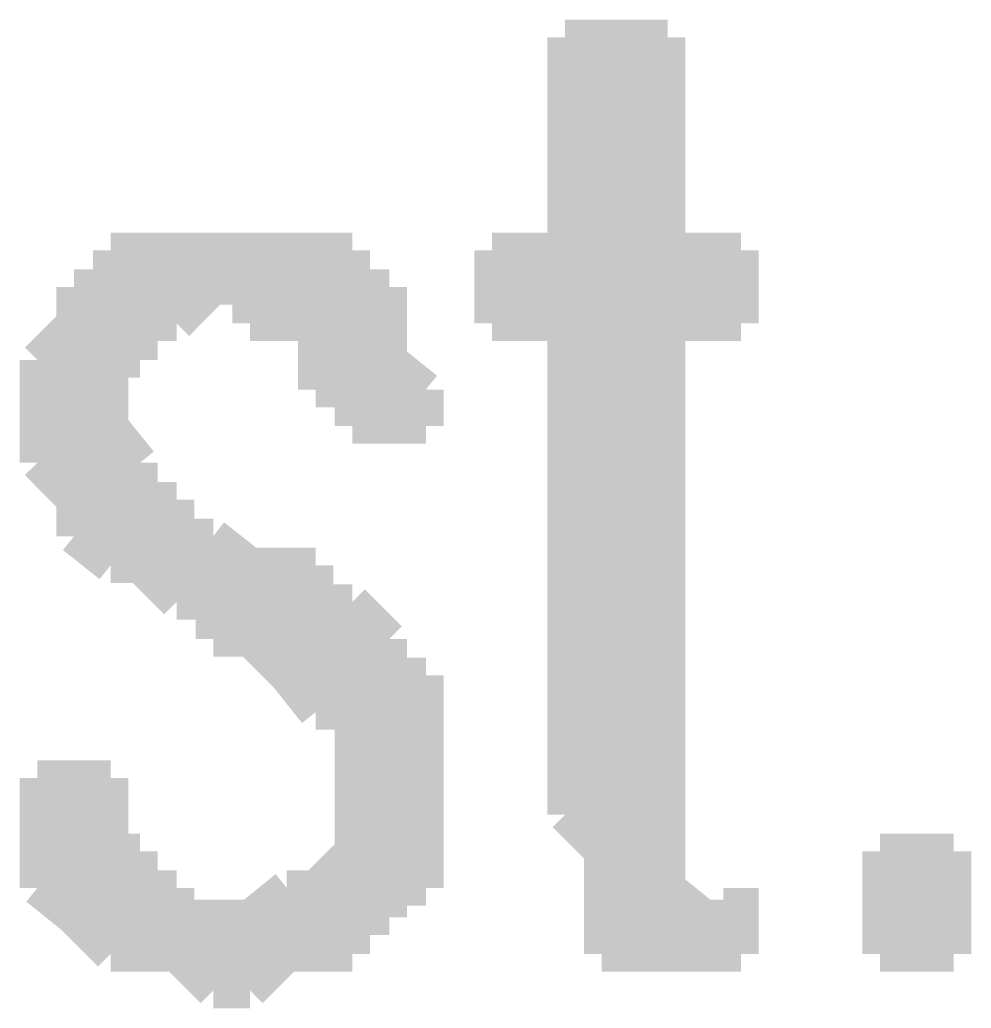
# Model space of a CAD drawing. Header units: millimetres. Extents: x 5 to 350, y 3 to 213.
# Drawn here: x 95.207 to 97.498, y 59.225 to 61.602 of the extents above; entities that cross this region are included whole.
import ezdxf

# ---------------------------------------------------------------- set-up
doc = ezdxf.new("R2010")
doc.units = ezdxf.units.MM
doc.layers.add('H', color=251, linetype='Continuous')
doc.layers.add('P', color=255, linetype='Continuous')

msp = doc.modelspace()

# ---------------------------------------------------------------- hatches: boundary and pattern name
at = {"layer": 'H', "linetype": 'Continuous'}
for points in [[(96.608, 59.443), (96.608, 59.602), (96.52, 59.69), (96.52, 60.872), (96.344, 60.872), (96.344, 61.048), (96.52, 61.048), (96.52, 61.56), (96.767, 61.56), (96.767, 61.048), (96.943, 61.048), (96.943, 60.872), (96.767, 60.872), (96.767, 59.514), (96.855, 59.443), (96.608, 59.443)], [(96.008, 60.625), (96.008, 60.713), (95.92, 60.713), (95.92, 60.872), (95.762, 60.872), (95.762, 60.96), (95.426, 60.96), (95.426, 61.048), (96.008, 61.048), (96.008, 60.96), (96.097, 60.96), (96.097, 60.784), (96.185, 60.713), (96.185, 60.625), (96.008, 60.625)], [(95.762, 59.443), (95.85, 59.514), (95.92, 59.514), (96.008, 59.602), (96.008, 59.937), (95.92, 59.937), (95.762, 60.113), (95.673, 60.113), (95.673, 60.202), (95.585, 60.202), (95.497, 60.29), (95.426, 60.29), (95.338, 60.36), (95.338, 60.448), (95.25, 60.537), (95.25, 60.784), (95.338, 60.872), (95.338, 60.96), (95.673, 60.96), (95.585, 60.872), (95.497, 60.872), (95.497, 60.784), (95.426, 60.784), (95.426, 60.625), (95.497, 60.537), (95.497, 60.448), (95.585, 60.448), (95.585, 60.36), (95.673, 60.36), (95.762, 60.29), (95.92, 60.29), (95.92, 60.202), (96.008, 60.202), (96.097, 60.113), (96.097, 60.025), (96.185, 60.025), (96.185, 59.514), (96.097, 59.514), (96.097, 59.443), (95.762, 59.443)], [(95.673, 59.267), (95.585, 59.355), (95.426, 59.355), (95.25, 59.514), (95.25, 59.778), (95.426, 59.778), (95.426, 59.602), (95.497, 59.602), (95.497, 59.514), (95.585, 59.514), (95.585, 59.443), (96.008, 59.443), (96.008, 59.355), (95.85, 59.355), (95.762, 59.267), (95.673, 59.267)], [(97.278, 59.355), (97.278, 59.602), (97.455, 59.602), (97.455, 59.355), (97.278, 59.355)], [(96.608, 59.355), (96.608, 59.443), (96.943, 59.443), (96.943, 59.355), (96.608, 59.355)]]:
    msp.add_hatch(color=256, dxfattribs=at).paths.add_polyline_path(points)

# ---------------------------------------------------------------- linework, layer by layer
at = {"layer": 'P', "const_width": 0.085}
for points in [[(96.767, 61.56), (96.52, 61.56)], [(96.52, 61.56), (96.52, 61.048)], [(96.767, 61.048), (96.767, 61.56)], [(95.497, 61.048), (95.426, 61.048)], [(95.426, 61.048), (95.426, 60.96)], [(95.585, 61.048), (95.497, 61.048)], [(95.673, 61.048), (95.585, 61.048)], [(95.762, 61.048), (95.673, 61.048)], [(95.85, 61.048), (95.762, 61.048)], [(95.92, 61.048), (95.85, 61.048)], [(96.008, 61.048), (95.92, 61.048)], [(96.008, 60.96), (96.008, 61.048)], [(96.52, 61.048), (96.344, 61.048)], [(96.344, 61.048), (96.344, 60.872)], [(96.943, 61.048), (96.767, 61.048)], [(96.943, 60.872), (96.943, 61.048)], [(95.338, 60.96), (95.338, 60.872)], [(95.673, 60.96), (95.338, 60.96)], [(95.426, 60.96), (95.338, 60.96)], [(95.338, 60.96), (95.673, 60.96)], [(95.585, 60.872), (95.673, 60.96)], [(95.673, 60.96), (95.673, 60.96)], [(95.673, 60.96), (95.762, 60.96)], [(95.762, 60.96), (95.762, 60.872)], [(96.097, 60.96), (96.008, 60.96)], [(96.097, 60.872), (96.097, 60.96)], [(95.338, 60.872), (95.25, 60.784)], [(95.497, 60.784), (95.497, 60.872)], [(95.497, 60.872), (95.585, 60.872)], [(95.762, 60.872), (95.85, 60.872)], [(95.85, 60.872), (95.92, 60.872)], [(95.92, 60.872), (95.92, 60.784)], [(96.097, 60.784), (96.097, 60.872)], [(96.344, 60.872), (96.52, 60.872)], [(96.52, 60.872), (96.52, 59.778)], [(96.767, 59.69), (96.767, 60.872)], [(96.767, 60.872), (96.943, 60.872)], [(95.25, 60.784), (95.25, 60.713)], [(95.426, 60.713), (95.426, 60.784)], [(95.426, 60.784), (95.497, 60.784)], [(95.92, 60.784), (95.92, 60.713)], [(96.185, 60.713), (96.097, 60.784)], [(95.25, 60.713), (95.25, 60.625)], [(95.426, 60.625), (95.426, 60.713)], [(95.92, 60.713), (96.008, 60.713)], [(96.008, 60.713), (96.008, 60.625)], [(96.185, 60.625), (96.185, 60.713)], [(95.25, 60.625), (95.25, 60.537)], [(95.497, 60.537), (95.426, 60.625)], [(96.008, 60.625), (96.185, 60.625)], [(95.25, 60.537), (95.338, 60.448)], [(95.497, 60.448), (95.497, 60.537)], [(95.338, 60.448), (95.338, 60.36)], [(95.585, 60.448), (95.497, 60.448)], [(95.585, 60.36), (95.585, 60.448)], [(95.338, 60.36), (95.426, 60.29)], [(95.673, 60.36), (95.585, 60.36)], [(95.762, 60.29), (95.673, 60.36)], [(95.426, 60.29), (95.497, 60.29)], [(95.497, 60.29), (95.585, 60.202)], [(95.85, 60.29), (95.762, 60.29)], [(95.92, 60.29), (95.85, 60.29)], [(95.92, 60.202), (95.92, 60.29)], [(95.585, 60.202), (95.673, 60.202)], [(95.673, 60.202), (95.673, 60.113)], [(96.008, 60.202), (95.92, 60.202)], [(96.097, 60.113), (96.008, 60.202)], [(95.673, 60.113), (95.762, 60.113)], [(95.762, 60.113), (95.85, 60.025)], [(96.097, 60.025), (96.097, 60.113)], [(95.85, 60.025), (95.92, 59.937)], [(96.185, 60.025), (96.097, 60.025)], [(96.185, 59.937), (96.185, 60.025)], [(95.92, 59.937), (96.008, 59.937)], [(96.008, 59.937), (96.008, 59.866)], [(96.185, 59.866), (96.185, 59.937)], [(96.008, 59.866), (96.008, 59.778)], [(96.185, 59.778), (96.185, 59.866)], [(95.426, 59.778), (95.25, 59.778)], [(95.25, 59.778), (95.25, 59.69)], [(95.426, 59.69), (95.426, 59.778)], [(95.426, 59.778), (95.426, 59.778)], [(96.008, 59.778), (96.008, 59.69)], [(96.185, 59.69), (96.185, 59.778)], [(96.52, 59.778), (96.52, 59.69)], [(95.25, 59.69), (95.25, 59.602)], [(95.426, 59.602), (95.426, 59.69)], [(96.008, 59.69), (96.008, 59.602)], [(96.185, 59.602), (96.185, 59.69)], [(96.52, 59.69), (96.608, 59.602)], [(96.767, 59.602), (96.767, 59.69)], [(95.25, 59.602), (95.25, 59.514)], [(95.497, 59.602), (95.426, 59.602)], [(95.497, 59.514), (95.497, 59.602)], [(96.008, 59.602), (95.92, 59.514)], [(96.185, 59.514), (96.185, 59.602)], [(96.608, 59.602), (96.608, 59.514)], [(96.767, 59.514), (96.767, 59.602)], [(97.278, 59.355), (97.278, 59.602)], [(97.278, 59.602), (97.455, 59.602)], [(97.455, 59.602), (97.455, 59.355)], [(95.25, 59.514), (95.338, 59.443)], [(95.585, 59.514), (95.497, 59.514)], [(95.585, 59.443), (95.585, 59.514)], [(95.85, 59.514), (95.762, 59.443)], [(95.92, 59.514), (95.85, 59.514)], [(96.097, 59.443), (96.097, 59.514)], [(96.097, 59.514), (96.185, 59.514)], [(96.608, 59.514), (96.608, 59.443)], [(96.855, 59.443), (96.767, 59.514)], [(96.943, 59.514), (96.943, 59.443)], [(96.943, 59.355), (96.943, 59.514)], [(95.338, 59.443), (95.426, 59.355)], [(95.673, 59.443), (95.585, 59.443)], [(96.097, 59.443), (95.673, 59.443)], [(95.762, 59.443), (95.673, 59.443)], [(95.673, 59.443), (96.097, 59.443)], [(96.008, 59.355), (96.008, 59.443)], [(96.008, 59.443), (96.097, 59.443)], [(96.855, 59.443), (96.608, 59.443)], [(96.608, 59.443), (96.608, 59.355)], [(96.608, 59.443), (96.855, 59.443)], [(96.943, 59.443), (96.855, 59.443)], [(95.426, 59.355), (95.497, 59.355)], [(95.497, 59.355), (95.585, 59.355)], [(95.585, 59.355), (95.673, 59.267)], [(95.762, 59.267), (95.85, 59.355)], [(95.85, 59.355), (95.92, 59.355)], [(95.92, 59.355), (96.008, 59.355)], [(96.608, 59.355), (96.696, 59.355)], [(96.696, 59.355), (96.767, 59.355)], [(96.767, 59.355), (96.855, 59.355)], [(96.855, 59.355), (96.943, 59.355)], [(96.943, 59.355), (96.943, 59.355)], [(97.455, 59.355), (97.278, 59.355)], [(97.278, 59.355), (97.278, 59.355)], [(95.673, 59.267), (95.762, 59.267)]]:
    msp.add_lwpolyline(points, dxfattribs=at)

doc.saveas('drawing.dxf')
